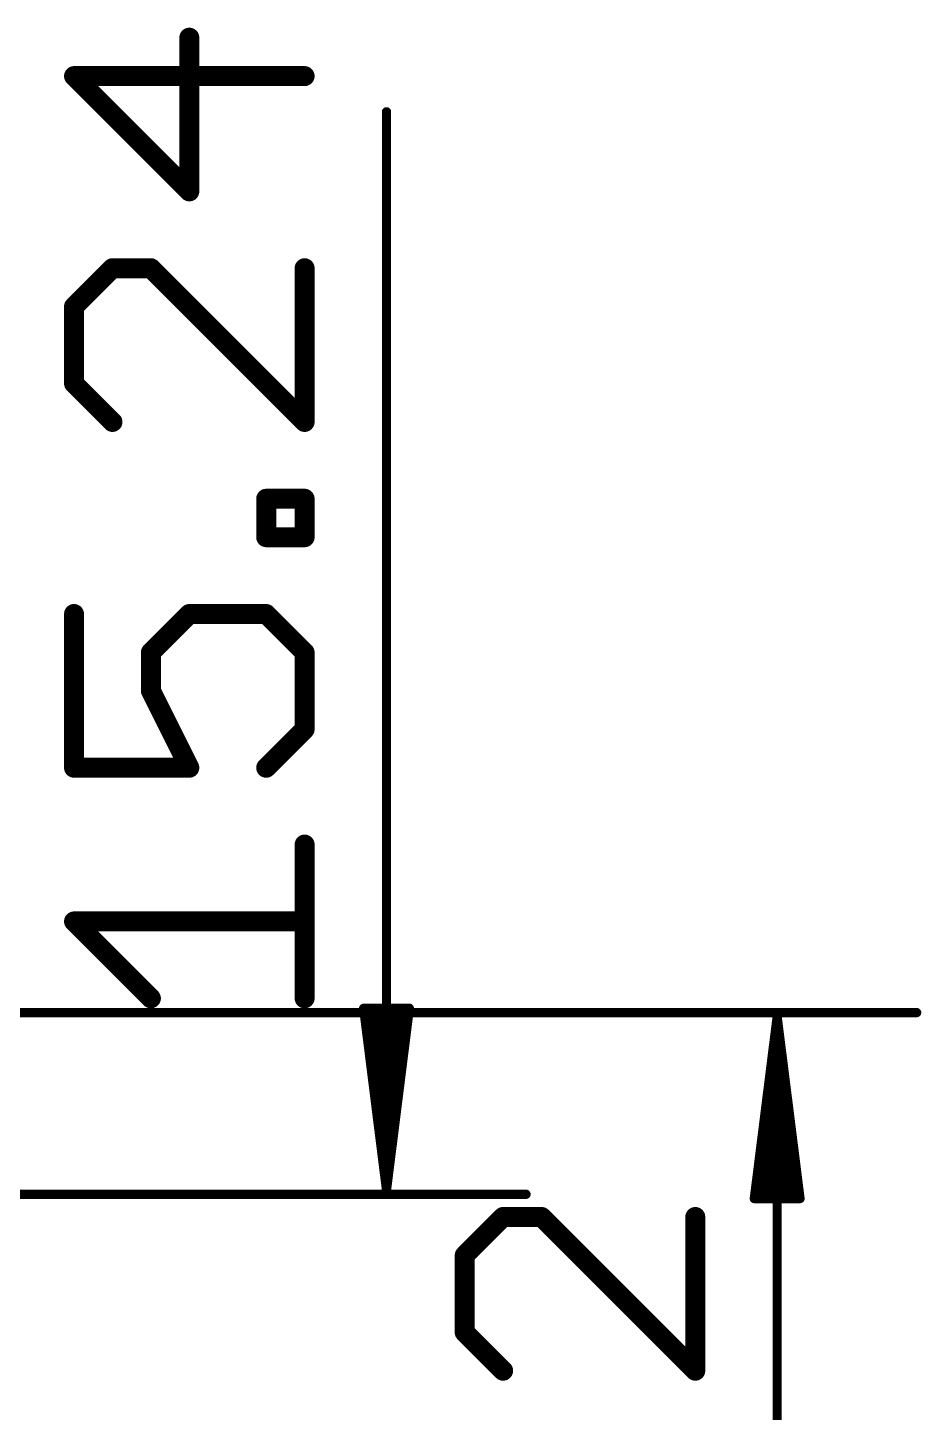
# Model space of a CAD drawing. Extents: x -10.2 to 45.7, y -9.3 to 34.1.
# Drawn here: x 33.21 to 45.7, y 14.73 to 34.09 of the extents above; entities that cross this region are included whole.
import ezdxf

# ---------------------------------------------------------------- set-up
doc = ezdxf.new("R2010")
doc.units = 0
doc.layers.add('47', color=253, linetype='CONTINUOUS')

msp = doc.modelspace()

# ---------------------------------------------------------------- linework, layer by layer
at = {"layer": '47'}
for points, const_width in [([(35.4706, 31.7993), (35.4706, 33.9482)], 0.2794), ([(37.0823, 33.411), (33.8589, 33.411)], 0.2794), ([(33.8589, 33.411), (35.4706, 31.7993)], 0.2794), ([(38.227, 17.845), (38.227, 32.9119)], 0.13), ([(34.3962, 30.7255), (33.8589, 30.1883)], 0.2794), ([(34.9334, 30.7255), (34.3962, 30.7255)], 0.2794), ([(37.0823, 28.5766), (34.9334, 30.7255)], 0.2794), ([(37.0823, 30.7255), (37.0823, 28.5766)], 0.2794), ([(33.8589, 30.1883), (33.8589, 29.1138)], 0.2794), ([(33.8589, 29.1138), (34.3962, 28.5766)], 0.2794), ([(36.5451, 26.9652), (36.5451, 27.5024)], 0.2794), ([(36.5451, 27.5024), (37.0823, 27.5024)], 0.2794), ([(37.0823, 27.5024), (37.0823, 26.9652)], 0.2794), ([(37.0823, 26.9652), (36.5451, 26.9652)], 0.2794), ([(33.8589, 25.8914), (33.8589, 23.7425)], 0.2794), ([(34.9334, 25.3541), (35.4706, 25.8914)], 0.2794), ([(35.4706, 25.8914), (36.5451, 25.8914)], 0.2794), ([(36.5451, 25.8914), (37.0823, 25.3541)], 0.2794), ([(34.9334, 24.8169), (34.9334, 25.3541)], 0.2794), ([(37.0823, 25.3541), (37.0823, 24.2797)], 0.2794), ([(35.4706, 23.7425), (34.9334, 24.8169)], 0.2794), ([(37.0823, 24.2797), (36.5451, 23.7425)], 0.2794), ([(33.8589, 23.7425), (35.4706, 23.7425)], 0.2794), ([(37.0823, 20.5197), (37.0823, 22.6686)], 0.2794), ([(34.9334, 20.5197), (33.8589, 21.5942)], 0.2794), ([(33.8589, 21.5942), (37.0823, 21.5942)], 0.2794), ([(11.049, 20.32), (45.638, 20.32)], 0.13), ([(38.227, 17.845), (37.9078, 20.38)], 0.13), ([(37.9078, 20.38), (38.5462, 20.38)], 0.13), ([(38.227, 17.845), (37.967, 20.38)], 0.13), ([(38.227, 17.845), (38.097, 20.38)], 0.13), ([(38.5462, 20.38), (38.227, 17.845)], 0.13), ([(38.357, 20.38), (38.227, 17.845)], 0.13), ([(38.487, 20.38), (38.227, 17.845)], 0.13), ([(43.688, 20.255), (43.3688, 17.72)], 0.13), ([(43.688, 20.255), (43.428, 17.72)], 0.13), ([(43.688, 20.255), (43.558, 17.72)], 0.13), ([(43.688, 0.065), (43.688, 20.255)], 0.13), ([(44.0072, 17.72), (43.688, 20.255)], 0.13), ([(43.818, 17.72), (43.688, 20.255)], 0.13), ([(43.948, 17.72), (43.688, 20.255)], 0.13), ([(2.54, 17.78), (40.177, 17.78)], 0.13), ([(43.3688, 17.72), (44.0072, 17.72)], 0.13), ([(39.8572, 17.4623), (39.3199, 16.925)], 0.2794), ([(40.3944, 17.4623), (39.8572, 17.4623)], 0.2794), ([(42.5433, 15.3134), (40.3944, 17.4623)], 0.2794), ([(42.5433, 17.4623), (42.5433, 15.3134)], 0.2794), ([(39.3199, 16.925), (39.3199, 15.8506)], 0.2794), ([(39.3199, 15.8506), (39.8572, 15.3134)], 0.2794)]:
    msp.add_lwpolyline(points, dxfattribs=dict(at, const_width=const_width))
for points, const_width in [([(35.5405, 33.9482, 1), (35.4008, 33.9482)], 0.1397), ([(33.8589, 33.4809, 1), (33.8589, 33.3412)], 0.1397), ([(33.9083, 33.4604, 1), (33.8096, 33.3616)], 0.1397), ([(37.0823, 33.3412, 1), (37.0823, 33.4809)], 0.1397), ([(38.2595, 32.9119, 1), (38.1945, 32.9119)], 0.065), ([(35.4008, 31.7993, 1), (35.5405, 31.7993)], 0.1397), ([(35.4212, 31.7499, 1), (35.52, 31.8487)], 0.1397), ([(34.3962, 30.7953, 1), (34.3962, 30.6556)], 0.1397), ([(34.4456, 30.6761, 1), (34.3468, 30.7749)], 0.1397), ([(34.9828, 30.7749, 1), (34.884, 30.6761)], 0.1397), ([(34.9334, 30.6556, 1), (34.9334, 30.7953)], 0.1397), ([(37.1522, 30.7255, 1), (37.0125, 30.7255)], 0.1397), ([(33.9288, 30.1883, 1), (33.7891, 30.1883)], 0.1397), ([(33.8096, 30.2376, 1), (33.9083, 30.1389)], 0.1397), ([(33.9083, 29.1632, 1), (33.8096, 29.0644)], 0.1397), ([(33.7891, 29.1138, 1), (33.9288, 29.1138)], 0.1397), ([(34.3468, 28.5272, 1), (34.4456, 28.626)], 0.1397), ([(37.0329, 28.5272, 1), (37.1317, 28.626)], 0.1397), ([(37.0125, 28.5766, 1), (37.1522, 28.5766)], 0.1397), ([(36.6149, 27.5024, 1), (36.4752, 27.5024)], 0.1397), ([(36.5451, 27.5723, 1), (36.5451, 27.4326)], 0.1397), ([(37.1522, 27.5024, 1), (37.0125, 27.5024)], 0.1397), ([(37.0823, 27.4326, 1), (37.0823, 27.5723)], 0.1397), ([(36.5451, 27.0351, 1), (36.5451, 26.8954)], 0.1397), ([(37.0823, 26.8954, 1), (37.0823, 27.0351)], 0.1397), ([(36.4752, 26.9652, 1), (36.6149, 26.9652)], 0.1397), ([(37.0125, 26.9652, 1), (37.1522, 26.9652)], 0.1397), ([(33.9288, 25.8914, 1), (33.7891, 25.8914)], 0.1397), ([(35.4706, 25.9612, 1), (35.4706, 25.8215)], 0.1397), ([(35.52, 25.842, 1), (35.4212, 25.9407)], 0.1397), ([(36.5945, 25.9407, 1), (36.4957, 25.842)], 0.1397), ([(36.5451, 25.8215, 1), (36.5451, 25.9612)], 0.1397), ([(35.0032, 25.3541, 1), (34.8635, 25.3541)], 0.1397), ([(34.884, 25.4035, 1), (34.9828, 25.3047)], 0.1397), ([(37.1522, 25.3541, 1), (37.0125, 25.3541)], 0.1397), ([(37.0329, 25.3047, 1), (37.1317, 25.4035)], 0.1397), ([(34.8635, 24.8169, 1), (35.0032, 24.8169)], 0.1397), ([(34.9959, 24.8481, 1), (34.8709, 24.7857)], 0.1397), ([(37.1317, 24.2303, 1), (37.0329, 24.3291)], 0.1397), ([(37.0125, 24.2797, 1), (37.1522, 24.2797)], 0.1397), ([(33.8589, 23.8123, 1), (33.8589, 23.6726)], 0.1397), ([(33.7891, 23.7425, 1), (33.9288, 23.7425)], 0.1397), ([(35.4081, 23.7112, 1), (35.5331, 23.7737)], 0.1397), ([(35.4706, 23.6726, 1), (35.4706, 23.8123)], 0.1397), ([(36.4957, 23.7918, 1), (36.5945, 23.6931)], 0.1397), ([(37.1522, 22.6686, 1), (37.0125, 22.6686)], 0.1397), ([(33.8589, 21.664, 1), (33.8589, 21.5243)], 0.1397), ([(33.9083, 21.6435, 1), (33.8096, 21.5448)], 0.1397), ([(37.0823, 21.5243, 1), (37.0823, 21.664)], 0.1397), ([(34.884, 20.4703, 1), (34.9828, 20.5691)], 0.1397), ([(37.0125, 20.5197, 1), (37.1522, 20.5197)], 0.1397), ([(37.94, 20.3841, 1), (37.8755, 20.3759)], 0.065), ([(37.9078, 20.4125, 1), (37.9078, 20.3475)], 0.065), ([(37.9993, 20.3833, 1), (37.9347, 20.3767)], 0.065), ([(38.1295, 20.3817, 1), (38.0645, 20.3783)], 0.065), ([(38.3895, 20.3783, 1), (38.3245, 20.3817)], 0.065), ([(38.5193, 20.3767, 1), (38.4547, 20.3833)], 0.065), ([(38.5785, 20.3759, 1), (38.514, 20.3841)], 0.065), ([(38.5462, 20.3475, 1), (38.5462, 20.4125)], 0.065), ([(45.638, 20.2875, 1), (45.638, 20.3525)], 0.065), ([(43.7205, 20.255, 1), (43.6555, 20.255)], 0.065), ([(43.7202, 20.2591, 1), (43.6558, 20.2509)], 0.065), ([(43.7205, 20.2533, 1), (43.6555, 20.2567)], 0.065), ([(43.7205, 20.2567, 1), (43.6555, 20.2533)], 0.065), ([(43.7203, 20.2583, 1), (43.6557, 20.2517)], 0.065), ([(43.7203, 20.2517, 1), (43.6557, 20.2583)], 0.065), ([(43.7202, 20.2509, 1), (43.6558, 20.2591)], 0.065), ([(38.1948, 17.8491, 1), (38.2592, 17.8409)], 0.065), ([(38.1947, 17.8483, 1), (38.2593, 17.8417)], 0.065), ([(38.1945, 17.8433, 1), (38.2595, 17.8467)], 0.065), ([(38.1945, 17.8467, 1), (38.2595, 17.8433)], 0.065), ([(38.1945, 17.845, 1), (38.2595, 17.845)], 0.065), ([(38.1947, 17.8417, 1), (38.2593, 17.8483)], 0.065), ([(38.1948, 17.8409, 1), (38.2592, 17.8491)], 0.065), ([(40.177, 17.7475, 1), (40.177, 17.8125)], 0.065), ([(43.3365, 17.7241, 1), (43.401, 17.7159)], 0.065), ([(43.3688, 17.7525, 1), (43.3688, 17.6875)], 0.065), ([(43.3957, 17.7233, 1), (43.4603, 17.7167)], 0.065), ([(43.5255, 17.7217, 1), (43.5905, 17.7183)], 0.065), ([(43.7855, 17.7183, 1), (43.8505, 17.7217)], 0.065), ([(43.9157, 17.7167, 1), (43.9803, 17.7233)], 0.065), ([(43.975, 17.7159, 1), (44.0395, 17.7241)], 0.065), ([(44.0072, 17.6875, 1), (44.0072, 17.7525)], 0.065), ([(39.8572, 17.5321, 1), (39.8572, 17.3924)], 0.1397), ([(39.9066, 17.4129, 1), (39.8078, 17.5117)], 0.1397), ([(40.4438, 17.5117, 1), (40.345, 17.4129)], 0.1397), ([(40.3944, 17.3924, 1), (40.3944, 17.5321)], 0.1397), ([(42.6132, 17.4623, 1), (42.4734, 17.4623)], 0.1397), ([(39.3898, 16.925, 1), (39.2501, 16.925)], 0.1397), ([(39.2706, 16.9744, 1), (39.3693, 16.8757)], 0.1397), ([(39.3693, 15.9, 1), (39.2706, 15.8012)], 0.1397), ([(39.2501, 15.8506, 1), (39.3898, 15.8506)], 0.1397), ([(39.8078, 15.264, 1), (39.9066, 15.3628)], 0.1397), ([(42.4734, 15.3134, 1), (42.6132, 15.3134)], 0.1397), ([(42.4939, 15.264, 1), (42.5927, 15.3628)], 0.1397)]:
    msp.add_lwpolyline(points, format="xyb", dxfattribs=dict(at, const_width=const_width))

doc.saveas('drawing.dxf')
